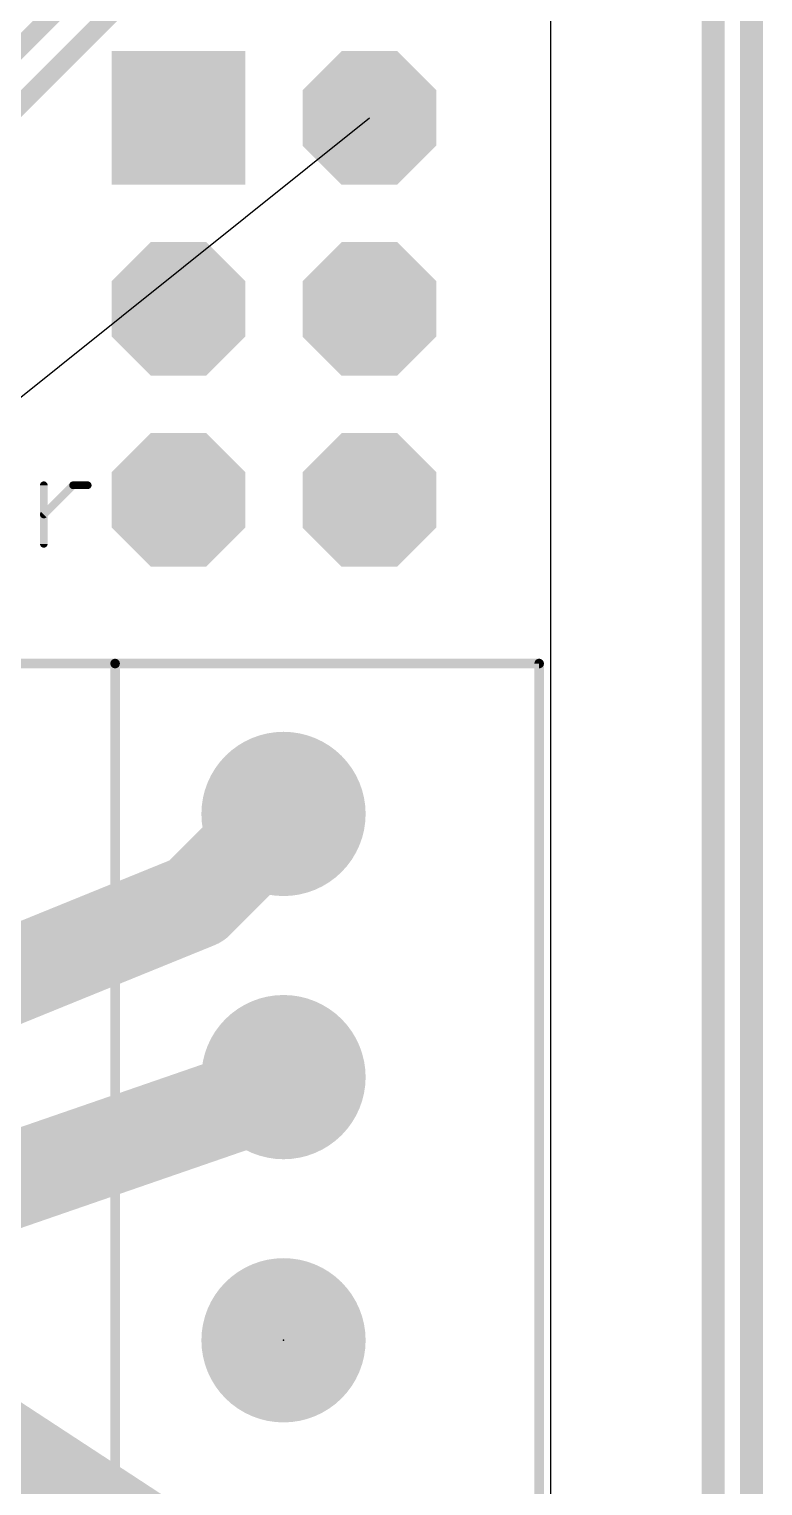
# Model space of a CAD drawing. Extents: x -1.6 to 71.4, y -0.2 to 53.9.
# Drawn here: x 61.64 to 71.4, y 12.29 to 31.66 of the extents above; entities that cross this region are included whole.
import ezdxf

# ---------------------------------------------------------------- set-up
doc = ezdxf.new("R2010")
doc.units = 0
for name, color, linetype in [('1', 12, 'CONTINUOUS'), ('16', 132, 'CONTINUOUS'), ('17', 110, 'CONTINUOUS'), ('19', 53, 'CONTINUOUS'), ('20', 53, 'CONTINUOUS'), ('21', 40, 'CONTINUOUS'), ('23', 53, 'CONTINUOUS')]:
    doc.layers.add(name, color=color, linetype=linetype)

# ---------------------------------------------------------------- blocks, each defined once
blk = doc.blocks.new('ROUNDP')
at = {"const_width": 0.5}
blk.add_lwpolyline([(0, -0.25, 1), (0, 0.25, 1), (0, -0.25)], format="xyb", dxfattribs=at)
blk = doc.blocks.new('OCTAGONP')
at = {"const_width": 0.5}
blk.add_lwpolyline([(-0.25, -0.1036), (-0.25, 0.1036), (-0.1036, 0.25), (0.1036, 0.25), (0.25, 0.1036), (0.25, -0.1036), (0.1036, -0.25), (-0.1036, -0.25), (-0.25, -0.1036), (-0.25, 0.1036)], dxfattribs=at)
blk = doc.blocks.new('SQUAREP')
blk.add_solid([(-0.5, -0.5), (0.5, -0.5), (-0.5, 0.5), (0.5, 0.5)])

msp = doc.modelspace()

# ---------------------------------------------------------------- linework, layer by layer
at = {"layer": '1'}
for points, const_width in [([(70.739, 53.721), (70.739, 0.127)], 0.3048), ([(63.866, 20.066), (65.024, 21.224)], 1.27), ([(59.182, 18.161), (63.866, 20.066)], 1.27), ([(64.826, 17.526), (65.024, 17.724)], 1.27), ([(59.309, 15.621), (64.826, 17.526)], 1.27), ([(59.309, 14.097), (64.46, 10.724)], 1.27)]:
    msp.add_lwpolyline(points, dxfattribs=dict(at, const_width=const_width))
at = {"layer": '1', "const_width": 0.635}
for points in [[(65.2485, 20.9995, 1), (64.7995, 21.4485)], [(63.6415, 20.2905, 1), (64.0905, 19.8415)], [(63.9856, 19.7719, 1), (63.7464, 20.3601)], [(65.2485, 17.4995, 1), (64.7995, 17.9485)], [(64.6015, 17.7505, 1), (65.0505, 17.3015)], [(64.9296, 17.2259, 1), (64.7224, 17.8261)]]:
    msp.add_lwpolyline(points, format="xyb", dxfattribs=at)
at = {"layer": '16'}
for points, const_width in [([(71.247, 53.594), (71.247, 0)], 0.3048), ([(59.182, 29.083), (62.357, 32.258)], 0.254), ([(59.309, 28.448), (62.865, 32.004)], 0.254)]:
    msp.add_lwpolyline(points, dxfattribs=dict(at, const_width=const_width))
at = {"layer": '19'}
msp.add_line((38.227, 8.128), (66.167, 30.48), dxfattribs=at)
at = {"layer": '20'}
msp.add_line((68.58, 5.08), (68.58, 37.846), dxfattribs=at)
msp.add_line((68.58, 5.08), (68.58, 37.846), dxfattribs=at)
at = {"layer": '21'}
for points, const_width in [([(61.8356, 24.8158), (61.8356, 25.5954)], 0.1016), ([(61.8356, 25.2056), (62.2254, 25.5954)], 0.1016), ([(62.2254, 25.5954), (62.4203, 25.5954)], 0.1016), ([(62.784, 23.224), (61.424, 23.224)], 0.127), ([(68.424, 23.224), (62.784, 23.224)], 0.127), ([(62.784, 23.224), (62.784, 5.224)], 0.127), ([(68.424, 5.224), (68.424, 23.224)], 0.127)]:
    msp.add_lwpolyline(points, dxfattribs=dict(at, const_width=const_width))
for points, const_width in [([(61.861, 25.5954, 1), (61.8102, 25.5954)], 0.0508), ([(62.2254, 25.6208, 1), (62.2254, 25.57)], 0.0508), ([(62.2433, 25.5774, 1), (62.2074, 25.6134)], 0.0508), ([(62.4203, 25.57, 1), (62.4203, 25.6208)], 0.0508), ([(61.8176, 25.2236, 1), (61.8535, 25.1876)], 0.0508), ([(61.8102, 24.8158, 1), (61.861, 24.8158)], 0.0508), ([(62.8158, 23.224, 1), (62.7523, 23.224)], 0.0635), ([(62.784, 23.2557, 1), (62.784, 23.1923)], 0.0635), ([(62.784, 23.1923, 1), (62.784, 23.2557)], 0.0635), ([(68.4558, 23.224, 1), (68.3923, 23.224)], 0.0635), ([(68.424, 23.1923, 1), (68.424, 23.2557)], 0.0635)]:
    msp.add_lwpolyline(points, format="xyb", dxfattribs=dict(at, const_width=const_width))
at = {"layer": '23'}
msp.add_point((65.024, 14.224), dxfattribs=at)

# ---------------------------------------------------------------- block references
at = {"layer": '17'}
for name, p, xscale, yscale in [('SQUAREP', (63.627, 30.48), 1.778, 1.778), ('SQUAREP', (63.627, 30.48), 1.778, 1.778), ('SQUAREP', (63.627, 30.48), 1.778, 1.778), ('SQUAREP', (63.627, 30.48), 1.778, 1.778), ('ROUNDP', (63.627, 30.48), 1.508, 1.508), ('ROUNDP', (63.627, 30.48), 1.508, 1.508), ('ROUNDP', (63.627, 30.48), 1.508, 1.508), ('ROUNDP', (63.627, 30.48), 1.508, 1.508), ('OCTAGONP', (66.167, 30.48), 1.778, 1.778), ('OCTAGONP', (66.167, 30.48), 1.778, 1.778), ('OCTAGONP', (66.167, 30.48), 1.778, 1.778), ('OCTAGONP', (66.167, 30.48), 1.778, 1.778), ('ROUNDP', (66.167, 30.48), 1.508, 1.508), ('ROUNDP', (66.167, 30.48), 1.508, 1.508), ('ROUNDP', (66.167, 30.48), 1.508, 1.508), ('ROUNDP', (66.167, 30.48), 1.508, 1.508), ('OCTAGONP', (63.627, 27.94), 1.778, 1.778), ('OCTAGONP', (63.627, 27.94), 1.778, 1.778), ('OCTAGONP', (63.627, 27.94), 1.778, 1.778), ('OCTAGONP', (63.627, 27.94), 1.778, 1.778), ('ROUNDP', (63.627, 27.94), 1.508, 1.508), ('ROUNDP', (63.627, 27.94), 1.508, 1.508), ('ROUNDP', (63.627, 27.94), 1.508, 1.508), ('ROUNDP', (63.627, 27.94), 1.508, 1.508), ('OCTAGONP', (66.167, 27.94), 1.778, 1.778), ('OCTAGONP', (66.167, 27.94), 1.778, 1.778), ('OCTAGONP', (66.167, 27.94), 1.778, 1.778), ('OCTAGONP', (66.167, 27.94), 1.778, 1.778), ('ROUNDP', (66.167, 27.94), 1.508, 1.508), ('ROUNDP', (66.167, 27.94), 1.508, 1.508), ('ROUNDP', (66.167, 27.94), 1.508, 1.508), ('ROUNDP', (66.167, 27.94), 1.508, 1.508), ('OCTAGONP', (63.627, 25.4), 1.778, 1.778), ('OCTAGONP', (63.627, 25.4), 1.778, 1.778), ('OCTAGONP', (63.627, 25.4), 1.778, 1.778), ('OCTAGONP', (63.627, 25.4), 1.778, 1.778), ('ROUNDP', (63.627, 25.4), 1.508, 1.508), ('ROUNDP', (63.627, 25.4), 1.508, 1.508), ('ROUNDP', (63.627, 25.4), 1.508, 1.508), ('ROUNDP', (63.627, 25.4), 1.508, 1.508), ('OCTAGONP', (66.167, 25.4), 1.778, 1.778), ('OCTAGONP', (66.167, 25.4), 1.778, 1.778), ('OCTAGONP', (66.167, 25.4), 1.778, 1.778), ('OCTAGONP', (66.167, 25.4), 1.778, 1.778), ('ROUNDP', (66.167, 25.4), 1.508, 1.508), ('ROUNDP', (66.167, 25.4), 1.508, 1.508), ('ROUNDP', (66.167, 25.4), 1.508, 1.508), ('ROUNDP', (66.167, 25.4), 1.508, 1.508)]:
    msp.add_blockref(name, p, dxfattribs=dict(at, xscale=xscale, yscale=yscale))
at = {"layer": '17', "rotation": 270}
for p, xscale, yscale in [((65.024, 21.224), 2.1844, 2.1844), ((65.024, 21.224), 2.1844, 2.1844), ((65.024, 21.224), 1.508, 1.508), ((65.024, 21.224), 1.508, 1.508), ((65.024, 17.724), 2.1844, 2.1844), ((65.024, 17.724), 2.1844, 2.1844), ((65.024, 17.724), 1.508, 1.508), ((65.024, 17.724), 1.508, 1.508), ((65.024, 14.224), 2.1844, 2.1844), ((65.024, 14.224), 2.1844, 2.1844), ((65.024, 14.224), 1.508, 1.508), ((65.024, 14.224), 1.508, 1.508)]:
    msp.add_blockref('ROUNDP', p, dxfattribs=dict(at, xscale=xscale, yscale=yscale))

doc.saveas('drawing.dxf')
